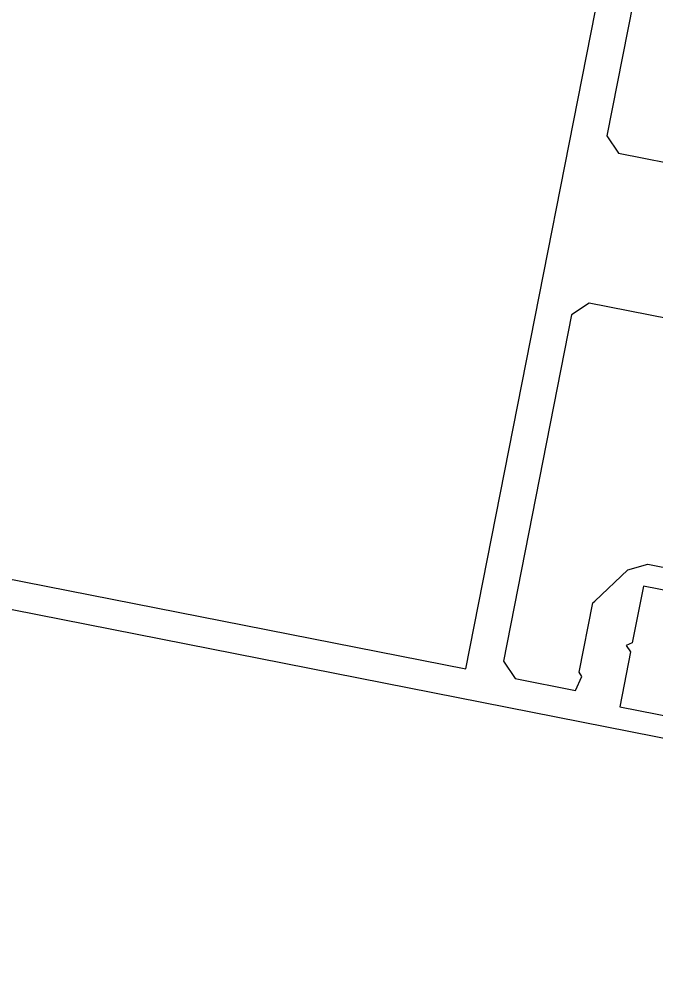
# Model space of a CAD drawing. Header units: millimetres. Extents: x -8689834 to 9419935, y 0 to 233063.
# Drawn here: x -188090 to -188048.4, y 112701.1 to 112764.3 of the extents above; entities that cross this region are included whole.
import ezdxf
from ezdxf import colors
from ezdxf.entities.mleader import LeaderData, LeaderLine
from ezdxf.math import Vec2, Vec3

# ---------------------------------------------------------------- set-up
doc = ezdxf.new("R2010")
doc.units = ezdxf.units.MM
doc.header["$MEASUREMENT"] = 0
doc.layers.get('0').update_dxf_attribs({"color": 250, "lineweight": 9})
for name, color, linetype, lineweight in [('АР_Окна', 4, 'Continuous', 0), ('АР_Отметки', 250, 'Continuous', 15), ('АР_Перегородки витражные', 152, 'Continuous', 13), ('АР_Сущ Несущая стена', 216, 'Continuous', 30)]:
    doc.layers.add(name, color=color, linetype=linetype, lineweight=lineweight)
doc.styles.add('ISOCPEUR', font='isocpeur.ttf', dxfattribs={"width": 0.7})

# ---------------------------------------------------------------- blocks, each defined once
blk = doc.blocks.new('стойка витр.')
at = {"lineweight": 0, "ltscale": 100, "transparency": 33554687}
for points in [[(-12.4510803312005, 26.30097287951503), (-4.305940852005733, 4.821667629301373), (-4.8720624113339, 3.563811556159635), (-32.68827406296623, -6.984337978748954)], [(-29.14341260807123, -16.33238676948531), (-1.327200956468005, -5.784237234569446), (-0.06938087928574532, -6.350438765824947), (8.118987008783733, -27.94374036834779), (7.552865449426463, -29.20159644143132), (3.790811872313498, -30.62819989795389), (3.216969908826286, -29.80262791351561), (3.358505795680685, -29.48817839122057), (1.715760294842767, -25.15614305267809), (1.558535533695249, -25.08537510928727), (-0.902061547501944, -23.41060979175381), (-2.258247086545452, -23.27287612311193), (-7.844300284108613, -25.39115610946465)], [(-6.413508587575052, -26.41332106186019), (-1.739484192192322, -24.64089033441996), (-0.3993375533900689, -28.17495120693638), (0.02910832117777318, -28.2732586849088), (-0.1831955090747215, -28.74493296838773), (1.113700732850702, -32.16493950470613), (-3.560323662532028, -33.93737023214635)], [(-3.953589570330223, -35.65123370236688), (88.61521743849153, -0.5483364844694734)]]:
    blk.add_lwpolyline(points, dxfattribs=at)
blk.add_lwpolyline([(63.8117502759269, 56.26367979055794), (85.07351613373612, 0.1949089383633691), (10.63088292890461, -28.03438542609365), (-10.63088292890461, 28.03438542610093)], close=True, dxfattribs=at)
blk = doc.blocks.new('A$Cae753e6d')
at = {"color": 5, "lineweight": 0, "ltscale": 100, "transparency": 33554687}
for points in [[(-42.57989575096872, -52.64996138155402), (-20.03402428305708, -48.24683397960325), (-18.8897597193718, -49.01712881213462), (-13.18760490964632, -78.2145691072219)], [(-3.375373831600882, -76.29827575852687), (-9.077528641326353, -47.10083546345413), (-8.307161059346981, -45.95661987662606), (14.35836730990559, -41.53012391332595), (15.50263187347446, -42.30041874587187), (16.2738300570054, -46.24927907524398), (15.36325110692997, -46.67555325481226), (15.07720018178225, -46.48297657507646), (10.53005534643307, -47.37101756536867), (10.43376700649969, -47.51404302792798), (8.367739864392206, -49.65668362136057), (8.00309199502226, -50.97016818966949), (9.148199046496302, -56.83359980155365)], [(10.39718234702013, -55.59584910621925), (9.439035672694445, -50.68973356715287), (13.14858219970483, -49.96527250629151), (13.31779031804763, -49.55956467997748), (13.746866705711, -49.84842969955935), (17.33669546828605, -49.14734908640094), (18.29484214261174, -54.05346462546731)], [(19.91774619743228, -54.73034607573936), (0.9417017695959657, 42.43501381140959)]]:
    blk.add_lwpolyline(points, dxfattribs=at)
blk.add_lwpolyline([(-59.24152691301424, 27.57580246441648), (-0.3886317064752802, 39.06956068692671), (14.87165694439318, -39.06956068691215), (-43.98123826214578, -50.56331890943693)], close=True, dxfattribs=at)
at = {"layer": 'АР_Перегородки витражные', "rotation": 80.28340479355269}
blk.add_blockref('стойка витр.', (-14.5547906588763, -44.81643979817454), dxfattribs=at)
blk = doc.blocks.new('A$Cec9b444d')
at = {"color": 241, "ltscale": 100, "true_color": 0xf7abae, "xscale": -1, "rotation": 89.90413134762046}
blk.add_blockref('A$Cae753e6d', (6134.083444841612, 136.0487856346961), dxfattribs=at)
blk = doc.blocks.new('_DotSmall')
at = {"color": 0, "linetype": 'ByBlock', "const_width": 0.5}
blk.add_lwpolyline([(-0.0625, 0, 1), (0.0625, 0, 1)], format="xyb", close=True, dxfattribs=at)

msp = doc.modelspace()

# ---------------------------------------------------------------- linework, layer by layer
at = {"layer": 'АР_Сущ Несущая стена', "lineweight": 18, "ltscale": 100}
for centre, radius, start, end in [((-197116.3547424845, 115484.5892881857), 9778.654617052323, 272.5925479651556, 356.6353913736798), ((-197124.0221649795, 115502.5789153872), 9144.28346907419, 272.8206375183279, 356.2887310665694)]:
    msp.add_arc(centre, radius, start, end, dxfattribs=at)

# ---------------------------------------------------------------- block references
at = {"layer": 'АР_Окна', "ltscale": 100}
msp.add_blockref('A$Cec9b444d', (-194233.915110983, 112600.6824583525), dxfattribs=at)

# ---------------------------------------------------------------- leaders
at = {"layer": 'АР_Отметки'}
ml = msp.add_multileader_mtext('Standard', dxfattribs=at)
ml.set_content('-0,180', color=256, style='ISOCPEUR')
ml.set_leader_properties(color=256, linetype='Continuous', lineweight=-1)
ml.set_arrow_properties(name='DOTSMALL')
ml.build(insert=Vec2(0, 0))
ml.multileader.update_dxf_attribs({"has_text_frame": 1, "text_left_attachment_type": 4, "text_right_attachment_type": 4, "dogleg_length": 100, "arrow_head_size": 180})
ctx = ml.context
ctx.base_point, ctx.char_height, ctx.arrow_head_size, ctx.landing_gap_size, ctx.plane_origin = Vec3(-195902.0642932919, 128915.241882303), 250, 180, 50, Vec3(-198063.2766633604, 127966.4929527332)
ctx.left_attachment, ctx.right_attachment = 4, 4
notes = []
notes.append((ctx, [(0, (0, 0, 0), (0, 0), (1, 0), 1, [])]))
ctx.mtext.insert, ctx.mtext.width, ctx.mtext.line_spacing_style, ctx.mtext.flow_direction = Vec3(-195852.0642932919, 129248.5752156363), 852.6970314602484, 2, 5
ml = msp.add_multileader_mtext('Standard', dxfattribs=at)
ml.set_content('-0,180', color=256, style='ISOCPEUR')
ml.set_leader_properties(color=256, linetype='Continuous', lineweight=-1)
ml.set_arrow_properties(name='DOTSMALL')
ml.build(insert=Vec2(0, 0))
ml.multileader.update_dxf_attribs({"has_text_frame": 1, "text_left_attachment_type": 4, "text_right_attachment_type": 4, "dogleg_length": 100, "arrow_head_size": 180})
ctx = ml.context
ctx.base_point, ctx.char_height, ctx.arrow_head_size, ctx.landing_gap_size, ctx.plane_origin = Vec3(-204920.7289735465, 122356.4684258734), 250, 180, 50, Vec3(-207081.9413436151, 121407.7194963036)
ctx.left_attachment, ctx.right_attachment = 4, 4
notes.append((ctx, [(0, (0, 0, 0), (0, 0), (1, 0), 1, [])]))
ctx.mtext.insert, ctx.mtext.width, ctx.mtext.line_spacing_style, ctx.mtext.flow_direction = Vec3(-204870.7289735465, 122689.8017592067), 852.6970314602484, 2, 5
ml = msp.add_multileader_mtext('Standard', dxfattribs=at)
ml.set_content('{\\W0.8;-2,730}', color=256, style='ISOCPEUR')
ml.set_leader_properties(color=256, linetype='Continuous', lineweight=-1)
ml.set_arrow_properties(name='DOTSMALL')
ml.build(insert=Vec2(0, 0))
ml.multileader.update_dxf_attribs({"has_text_frame": 1, "text_left_attachment_type": 4, "text_right_attachment_type": 4, "dogleg_length": 100, "arrow_head_size": 180})
ctx = ml.context
ctx.base_point, ctx.char_height, ctx.arrow_head_size, ctx.landing_gap_size, ctx.plane_origin = Vec3(-314791.3210058988, 121809.0184862664, 2.299351988461806e-08), 250, 180, 50, Vec3(-319449.8299409288, 117956.7109726352, 2.299351988461806e-08)
ctx.left_attachment, ctx.right_attachment = 4, 4
notes.append((ctx, [(0, (0, 0, 0), (0, 0), (1, 0), 1, [])]))
ctx.mtext.insert, ctx.mtext.width, ctx.mtext.defined_height, ctx.mtext.line_spacing_style, ctx.mtext.flow_direction = Vec3(-314741.3210058988, 122142.3518195997, 2.299351988461806e-08), 769.9889591111103, 343.8884462512117, 2, 5
ml = msp.add_multileader_mtext('Standard', dxfattribs=at)
ml.set_content('{\\W0.8;-2,430}', color=256, style='ISOCPEUR')
ml.set_leader_properties(color=256, linetype='Continuous', lineweight=-1)
ml.set_arrow_properties(name='DOTSMALL')
ml.build(insert=Vec2(0, 0))
ml.multileader.update_dxf_attribs({"has_text_frame": 1, "text_left_attachment_type": 4, "text_right_attachment_type": 4, "dogleg_length": 100, "arrow_head_size": 180})
ctx = ml.context
ctx.base_point, ctx.char_height, ctx.arrow_head_size, ctx.landing_gap_size, ctx.plane_origin = Vec3(-301002.2465167325, 120038.5846084391), 250, 180, 50, Vec3(-299949.5531320914, 118383.4112137306)
ctx.left_attachment, ctx.right_attachment = 4, 4
notes.append((ctx, [(0, (0, 0, 0), (0, 0), (1, 0), 1, [])]))
ctx.mtext.insert, ctx.mtext.width, ctx.mtext.line_spacing_style, ctx.mtext.flow_direction = Vec3(-300952.2465167325, 120371.9179417724), 852.6970314602484, 2, 5
ml = msp.add_multileader_mtext('Standard', dxfattribs=at)
ml.set_content('{\\W0.8;-2,430}', color=256, style='ISOCPEUR')
ml.set_leader_properties(color=256, linetype='Continuous', lineweight=-1)
ml.set_arrow_properties(name='DOTSMALL')
ml.build(insert=Vec2(0, 0))
ml.multileader.update_dxf_attribs({"has_text_frame": 1, "text_left_attachment_type": 4, "text_right_attachment_type": 4, "dogleg_length": 100, "arrow_head_size": 180})
ctx = ml.context
ctx.base_point, ctx.char_height, ctx.arrow_head_size, ctx.landing_gap_size, ctx.plane_origin = Vec3(-336711.8860226227, 117132.6558246998), 250, 180, 50, Vec3(-335659.1926379816, 115477.4824299914)
ctx.left_attachment, ctx.right_attachment = 4, 4
notes.append((ctx, [(0, (0, 0, 0), (0, 0), (1, 0), 1, [])]))
ctx.mtext.insert, ctx.mtext.width, ctx.mtext.line_spacing_style, ctx.mtext.flow_direction = Vec3(-336661.8860226227, 117465.9891580332), 852.6970314602484, 2, 5
ml = msp.add_multileader_mtext('Standard', dxfattribs=at)
ml.set_content('-0,180', color=256, style='ISOCPEUR')
ml.set_leader_properties(color=256, linetype='Continuous', lineweight=-1)
ml.set_arrow_properties(name='DOTSMALL')
ml.build(insert=Vec2(0, 0))
ml.multileader.update_dxf_attribs({"has_text_frame": 1, "text_left_attachment_type": 4, "text_right_attachment_type": 4, "dogleg_length": 100, "arrow_head_size": 180})
ctx = ml.context
ctx.base_point, ctx.char_height, ctx.arrow_head_size, ctx.landing_gap_size, ctx.plane_origin = Vec3(-196036.4600169044, 113004.396223017), 250, 180, 50, Vec3(-198197.6723869729, 112055.6472934472)
ctx.left_attachment, ctx.right_attachment = 4, 4
notes.append((ctx, [(0, (0, 0, 0), (0, 0), (1, 0), 1, [])]))
ctx.mtext.insert, ctx.mtext.width, ctx.mtext.line_spacing_style, ctx.mtext.flow_direction = Vec3(-195986.4600169044, 113337.7295563503), 852.6970314602484, 2, 5
for ctx, leaders in notes:
    for number, flags, end, landing, length, lines in leaders:
        leader = LeaderData()
        leader.index, (leader.has_last_leader_line, leader.has_dogleg_vector, leader.attachment_direction) = number, flags
        leader.last_leader_point, leader.dogleg_vector, leader.dogleg_length = Vec3(end), Vec3(landing), length
        for number, points, colour, breaks in lines:
            line = LeaderLine()
            line.index, line.vertices, line.color, line.breaks = number, Vec3.list(points), colors.encode_raw_color(colour), breaks
            leader.lines.append(line)
        ctx.leaders.append(leader)

doc.saveas('drawing.dxf')
